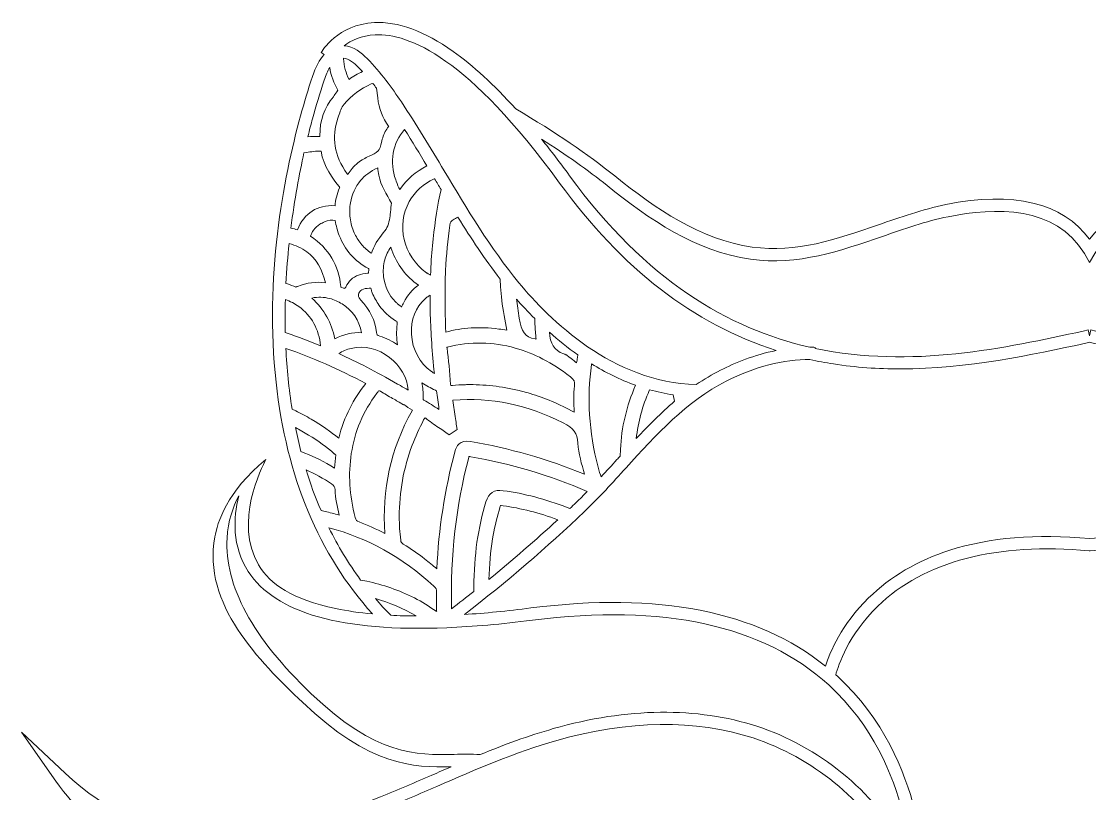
# Model space of a CAD drawing. Extents: x 126 to 2875, y -2951 to -49.
# Drawn here: x 126 to 1500, y -1042 to -49 of the extents above; entities that cross this region are included whole.
import ezdxf

# ---------------------------------------------------------------- set-up
doc = ezdxf.new("R2010")
doc.units = 0
doc.header["$MEASUREMENT"] = 0
doc.layers.add('Layer 1', color=7, linetype='Continuous')

msp = doc.modelspace()

# ---------------------------------------------------------------- linework, layer by layer
at = {"layer": 'Layer 1', "lineweight": 0}
for points, knots in [([(2818.5, -1015.7), (2765.3, -1065.5), (2703.6, -1093.3), (2640.2, -1096.1), (2556.7, -1099.9), (2474.7, -1071.5), (2412.6, -1046.3), (2390.5, -1037.3), (2368.1, -1027.6), (2346.5, -1018.2), (2338.3, -1014.7), (2330, -1011.1), (2321.7, -1007.5), (2370.5, -1008.4), (2426.3, -1007.2), (2513.1, -924.6), (2568.8, -871.7), (2642.2, -798.1), (2625.8, -711.9), (2622.5, -694.5), (2611.1, -653.1), (2560.1, -612.5), (2565.4, -622.4), (2601.9, -692.9), (2569.5, -747.7), (2554.2, -773.7), (2526.8, -791.7), (2470, -804), (2455.6, -807.1), (2439.9, -809.4), (2422.8, -811), (2491.9, -734.8), (2533.7, -634.6), (2547.1, -513), (2561.9, -378.4), (2538.1, -252.2), (2515.5, -170.1), (2510.8, -153.2), (2505.7, -136.2), (2500.2, -119.6), (2496.1, -107.3), (2491, -97.9), (2485, -91.3), (2485, -91.3), (2489.1, -88.9), (2489.1, -88.9), (2488.2, -87.4), (2467.5, -52.8), (2420.6, -50.3), (2390.2, -48.8), (2356.1, -61.3), (2319.2, -87.4), (2293.7, -105.5), (2266.8, -130.2), (2238.6, -161.3), (2186.9, -192), (2146.5, -219.4), (2111.3, -247.6), (2059, -289.5), (2001.4, -329.6), (1934.4, -339), (1877.5, -346.9), (1826.3, -329.2), (1772.1, -310.4), (1744.2, -300.7), (1715.2, -290.7), (1685.5, -284.5), (1598.6, -266.6), (1534.9, -282), (1500.3, -329.1), (1465.7, -282), (1402, -266.6), (1315.1, -284.5), (1285.4, -290.7), (1256.5, -300.7), (1228.5, -310.4), (1174.3, -329.2), (1123.2, -346.9), (1066.3, -339), (999.3, -329.6), (941.6, -289.5), (889.3, -247.6), (854.2, -219.4), (813.7, -192), (762, -161.3), (733.8, -130.2), (706.9, -105.5), (681.4, -87.4), (644.5, -61.3), (610.4, -48.8), (580, -50.3), (533.1, -52.8), (512.4, -87.4), (511.5, -88.9), (511.5, -88.9), (515.6, -91.3), (515.6, -91.3), (509.6, -97.9), (504.5, -107.3), (500.4, -119.6), (494.9, -136.3), (489.8, -153.2), (485.1, -170.1), (462.5, -252.2), (438.7, -378.4), (453.5, -513), (466.9, -634.6), (508.7, -734.8), (577.8, -811), (560.8, -809.4), (545, -807.1), (530.6, -804), (473.8, -791.7), (446.4, -773.7), (431.1, -747.7), (398.8, -692.9), (435.3, -622.4), (440.5, -612.5), (389.5, -653.1), (378.1, -694.5), (374.8, -711.9), (358.5, -798.1), (431.8, -871.7), (487.5, -924.6), (574.4, -1007.2), (630.1, -1008.4), (678.9, -1007.5), (670.6, -1011.1), (662.4, -1014.7), (654.1, -1018.2), (632.5, -1027.6), (610.2, -1037.3), (588, -1046.3), (525.9, -1071.5), (443.9, -1099.9), (360.4, -1096.1), (297, -1093.3), (235.3, -1065.5), (182.1, -1015.7), (182.1, -1015.7), (125.9, -963.1), (125.9, -963.1), (125.9, -963.1), (170.2, -1026.1), (170.2, -1026.1), (219.8, -1096.3), (304.4, -1156.1), (385.8, -1178.3), (421, -1187.8), (458, -1193.3), (496.5, -1194.6), (485.6, -1205.7), (470.3, -1222.4), (453.1, -1244.5), (422.7, -1283.4), (380.7, -1347), (353, -1429.1), (321.9, -1521.3), (314.8, -1617.6), (332.1, -1715.2), (353.5, -1836.8), (413, -1960.6), (508.8, -2083.3), (508.8, -2083.3), (517.4, -2094.3), (517.4, -2094.3), (517.4, -2094.3), (522.4, -2081.2), (522.4, -2081.2), (522.6, -2080.7), (544, -2026.6), (607.3, -1966.4), (618.6, -1955.7), (631.6, -1944.4), (646.7, -1932.9), (644.9, -1962.9), (643.6, -2025.8), (655, -2105.7), (664.2, -2170.7), (680, -2233.3), (702, -2291.7), (729.4, -2364.8), (766.4, -2431.7), (812.2, -2490.4), (814, -2493.2), (839.6, -2531.2), (859.5, -2587.3), (878.3, -2640.4), (895.7, -2721.1), (871.9, -2804.1), (871.9, -2804.1), (865.6, -2825.8), (865.6, -2825.8), (865.6, -2825.8), (884.1, -2812.7), (884.1, -2812.7), (885.6, -2811.6), (922.9, -2784.7), (954.2, -2735.7), (978.8, -2697.1), (1003.3, -2638), (992.9, -2564), (993.5, -2564.8), (994, -2565.5), (994.5, -2566.2), (1016.2, -2595.3), (1039.8, -2622.7), (1064.5, -2647.6), (1109.2, -2692.6), (1155.4, -2726.8), (1201.7, -2749.1), (1255.7, -2775.1), (1310.1, -2785.1), (1363.6, -2778.9), (1378.9, -2809.5), (1404.3, -2833.2), (1429, -2856.2), (1455.2, -2880.6), (1479.9, -2903.6), (1493, -2933.9), (1493, -2933.9), (1500.3, -2950.7), (1500.3, -2950.7), (1500.3, -2950.7), (1507.6, -2933.9), (1507.6, -2933.9), (1520.7, -2903.6), (1545.4, -2880.6), (1571.6, -2856.2), (1596.3, -2833.2), (1621.8, -2809.5), (1637, -2778.9), (1690.5, -2785.1), (1744.9, -2775.1), (1798.9, -2749.1), (1845.3, -2726.8), (1891.4, -2692.6), (1936.1, -2647.6), (1960.9, -2622.7), (1984.4, -2595.3), (2006.1, -2566.2), (2006.6, -2565.5), (2007.1, -2564.8), (2007.7, -2564), (1997.3, -2638), (2021.8, -2697.1), (2046.5, -2735.7), (2077.7, -2784.7), (2115, -2811.6), (2116.5, -2812.7), (2116.5, -2812.7), (2135, -2825.8), (2135, -2825.8), (2135, -2825.8), (2128.7, -2804.1), (2128.7, -2804.1), (2104.9, -2721.1), (2122.3, -2640.4), (2141.1, -2587.3), (2161, -2531.2), (2186.6, -2493.2), (2188.5, -2490.4), (2234.2, -2431.7), (2271.3, -2364.8), (2298.6, -2291.7), (2320.6, -2233.3), (2336.4, -2170.7), (2345.6, -2105.7), (2357, -2025.8), (2355.7, -1962.9), (2353.9, -1932.9), (2369, -1944.4), (2382.1, -1955.7), (2393.3, -1966.4), (2456.6, -2026.6), (2478, -2080.7), (2478.2, -2081.2), (2478.2, -2081.2), (2483.3, -2094.3), (2483.3, -2094.3), (2483.3, -2094.3), (2491.9, -2083.3), (2491.9, -2083.3), (2587.6, -1960.6), (2647.1, -1836.8), (2668.6, -1715.2), (2685.8, -1617.6), (2678.7, -1521.3), (2647.6, -1429.1), (2619.9, -1347), (2577.9, -1283.4), (2547.6, -1244.5), (2530.3, -1222.4), (2515, -1205.7), (2504.1, -1194.6), (2542.7, -1193.3), (2579.6, -1187.8), (2614.8, -1178.3), (2696.2, -1156.1), (2780.8, -1096.3), (2830.4, -1026.1), (2830.4, -1026.1), (2874.8, -963.1), (2874.8, -963.1), (2874.8, -963.1), (2818.5, -1015.7), (2818.5, -1015.7)], [0, 0, 0, 0, 1, 1, 1, 2, 2, 2, 3, 3, 3, 4, 4, 4, 5, 5, 5, 6, 6, 6, 7, 7, 7, 8, 8, 8, 9, 9, 9, 10, 10, 10, 11, 11, 11, 12, 12, 12, 13, 13, 13, 14, 14, 14, 15, 15, 15, 16, 16, 16, 17, 17, 17, 18, 18, 18, 19, 19, 19, 20, 20, 20, 21, 21, 21, 22, 22, 22, 23, 23, 23, 24, 24, 24, 25, 25, 25, 26, 26, 26, 27, 27, 27, 28, 28, 28, 29, 29, 29, 30, 30, 30, 31, 31, 31, 32, 32, 32, 33, 33, 33, 34, 34, 34, 35, 35, 35, 36, 36, 36, 37, 37, 37, 38, 38, 38, 39, 39, 39, 40, 40, 40, 41, 41, 41, 42, 42, 42, 43, 43, 43, 44, 44, 44, 45, 45, 45, 46, 46, 46, 47, 47, 47, 48, 48, 48, 49, 49, 49, 50, 50, 50, 51, 51, 51, 52, 52, 52, 53, 53, 53, 54, 54, 54, 55, 55, 55, 56, 56, 56, 57, 57, 57, 58, 58, 58, 59, 59, 59, 60, 60, 60, 61, 61, 61, 62, 62, 62, 63, 63, 63, 64, 64, 64, 65, 65, 65, 66, 66, 66, 67, 67, 67, 68, 68, 68, 69, 69, 69, 70, 70, 70, 71, 71, 71, 72, 72, 72, 73, 73, 73, 74, 74, 74, 75, 75, 75, 76, 76, 76, 77, 77, 77, 78, 78, 78, 79, 79, 79, 80, 80, 80, 81, 81, 81, 82, 82, 82, 83, 83, 83, 84, 84, 84, 85, 85, 85, 86, 86, 86, 87, 87, 87, 88, 88, 88, 89, 89, 89, 90, 90, 90, 91, 91, 91, 92, 92, 92, 93, 93, 93, 94, 94, 94, 95, 95, 95, 96, 96, 96, 97, 97, 97, 98, 98, 98, 99, 99, 99, 100, 100, 100, 101, 101, 101, 102, 102, 102, 102]), ([(581.2, -66.1), (624.6, -64.1), (701.1, -95.5), (818.4, -256.7), (898.7, -367), (990.4, -438), (1097, -472.1), (1069, -477.7), (1044, -488), (1025.5, -497.4), (1014.5, -502.9), (1004.2, -509.2), (994.2, -516), (994.2, -516), (994.2, -516), (994.2, -516), (886.8, -513), (805.1, -432.6), (765.9, -384.9), (729.3, -340.5), (699.1, -289.9), (669.9, -241), (652.3, -211.6), (634.2, -181.3), (614.8, -152.4), (602.9, -134.7), (588.4, -114.3), (570.8, -96.7), (563.4, -89.3), (553.4, -81), (541, -80.2), (550.1, -73.4), (563.4, -67), (581.2, -66.1)], [0, 0, 0, 0, 1, 1, 1, 2, 2, 2, 3, 3, 3, 4, 4, 4, 5, 5, 5, 6, 6, 6, 7, 7, 7, 8, 8, 8, 9, 9, 9, 10, 10, 10, 11, 11, 11, 11]), ([(559.6, -107.9), (561.4, -109.7), (563.1, -111.5), (564.9, -113.4), (558.7, -116), (552.9, -119.4), (547.5, -123.5), (543.4, -115.4), (541, -106.4), (540.4, -96.9), (540.4, -96.9), (540.3, -96), (540.3, -96), (547.4, -96.7), (554.3, -102.6), (559.6, -107.9)], [0, 0, 0, 0, 1, 1, 1, 2, 2, 2, 3, 3, 3, 4, 4, 4, 5, 5, 5, 5]), ([(500.4, -174.3), (505, -157.7), (510, -141), (515.5, -124.6), (517.6, -118), (520, -112.6), (522.6, -108.3), (524.3, -118.6), (527.8, -128.3), (533.1, -137.2), (533.1, -137.3), (533.2, -137.4), (533.2, -137.4), (531.2, -139.8), (529.6, -142.2), (528.4, -144.2), (528, -144.8), (527.6, -145.3), (527.3, -145.8), (515.6, -159.4), (509.9, -175.9), (509.8, -196.1), (509.8, -196.4), (509.7, -196.6), (509.7, -196.8), (509.6, -196.8), (509.5, -196.8), (509.3, -196.8), (503.8, -196.5), (499, -196.7), (494.4, -197.3), (496.5, -188.6), (498.6, -180.9), (500.4, -174.3)], [0, 0, 0, 0, 1, 1, 1, 2, 2, 2, 3, 3, 3, 4, 4, 4, 5, 5, 5, 6, 6, 6, 7, 7, 7, 8, 8, 8, 9, 9, 9, 10, 10, 10, 11, 11, 11, 11]), ([(541.1, -155.4), (550.7, -144.2), (562.4, -135.5), (576.1, -129.3), (576.1, -129.3), (577.9, -128.5), (577.9, -128.5), (579.6, -130.6), (581.3, -132.7), (582.9, -134.8), (582.9, -134.8), (584.3, -147.3), (584.3, -147.3), (586, -161.1), (590.5, -173), (598.3, -183.6), (598.3, -183.7), (598.4, -183.8), (598.5, -183.9), (598.4, -183.9), (598.4, -184), (598.3, -184), (597.4, -185.2), (596.7, -186.3), (596, -187.3), (595.8, -187.7), (595.6, -188.1), (595.3, -188.5), (591.8, -193.5), (590.4, -199.3), (589.2, -204.4), (588, -209), (587, -213.3), (584.8, -215.4), (582, -218.1), (577.7, -220.1), (573.2, -222.3), (568.4, -224.6), (563.4, -227), (558.9, -230.7), (553.3, -235.2), (549.3, -240.5), (546.4, -244.7), (546.1, -245.1), (545.8, -245.5), (545.6, -245.7), (545.4, -245.5), (545.2, -245.3), (544.9, -244.9), (528.5, -221.2), (524.6, -197.8), (533, -173.4), (533.3, -172.5), (533.7, -171.5), (534, -170.6), (535.9, -164.9), (537.7, -159.5), (541.1, -155.4)], [0, 0, 0, 0, 1, 1, 1, 2, 2, 2, 3, 3, 3, 4, 4, 4, 5, 5, 5, 6, 6, 6, 7, 7, 7, 8, 8, 8, 9, 9, 9, 10, 10, 10, 11, 11, 11, 12, 12, 12, 13, 13, 13, 14, 14, 14, 15, 15, 15, 16, 16, 16, 17, 17, 17, 18, 18, 18, 19, 19, 19, 19]), ([(613, -265.1), (610.9, -262.1), (609.6, -258.4), (608.1, -254.3), (608.1, -254.3), (607.5, -252.6), (607.5, -252.6), (599.3, -229.9), (603.7, -205.3), (618.9, -187.7), (628.7, -203.3), (638.4, -219.2), (647.7, -234.8), (633.4, -241.7), (621.7, -251.9), (613, -265.1)], [0, 0, 0, 0, 1, 1, 1, 2, 2, 2, 3, 3, 3, 4, 4, 4, 5, 5, 5, 5]), ([(879.4, -259.9), (933.5, -303.3), (993.3, -344.8), (1064.1, -354.7), (1124.8, -363.1), (1180.1, -343.9), (1233.7, -325.4), (1261.2, -315.8), (1289.6, -305.9), (1318.3, -300), (1378.1, -287.7), (1457, -285.9), (1493.5, -347.4), (1493.5, -347.4), (1500.3, -358.9), (1500.3, -358.9), (1500.3, -358.9), (1507.1, -347.4), (1507.1, -347.4), (1543.6, -285.9), (1622.5, -287.7), (1682.3, -300), (1711, -305.9), (1739.4, -315.8), (1766.9, -325.4), (1820.5, -343.9), (1875.9, -363.1), (1936.5, -354.7), (2007.3, -344.8), (2067.2, -303.3), (2121.2, -259.9), (2145.9, -240.1), (2173.3, -220.7), (2205.5, -200.2), (2193.7, -214.9), (2181.6, -230.6), (2169.5, -247.3), (2071.4, -382.1), (1964.9, -444.1), (1860.3, -467.9), (1857.9, -467.9), (1855.6, -468), (1853.3, -468.1), (1853.3, -468.1), (1853.3, -469.4), (1853.3, -469.4), (1729.8, -495.5), (1609.1, -469.1), (1508.4, -447.1), (1508.4, -447.1), (1502, -445.7), (1502, -445.7), (1502, -445.7), (1500.3, -453.4), (1500.3, -453.4), (1500.3, -453.4), (1498.6, -445.7), (1498.6, -445.7), (1498.6, -445.7), (1492.2, -447.1), (1492.2, -447.1), (1391.5, -469.1), (1270.9, -495.5), (1147.3, -469.4), (1147.3, -469.4), (1147.3, -468.1), (1147.3, -468.1), (1145, -468), (1142.7, -467.9), (1140.4, -467.9), (1035.7, -444.1), (929.2, -382.1), (831.2, -247.3), (819, -230.6), (807, -214.9), (795.1, -200.2), (827.3, -220.7), (854.7, -240.1), (879.4, -259.9)], [0, 0, 0, 0, 1, 1, 1, 2, 2, 2, 3, 3, 3, 4, 4, 4, 5, 5, 5, 6, 6, 6, 7, 7, 7, 8, 8, 8, 9, 9, 9, 10, 10, 10, 11, 11, 11, 12, 12, 12, 13, 13, 13, 14, 14, 14, 15, 15, 15, 16, 16, 16, 17, 17, 17, 18, 18, 18, 19, 19, 19, 20, 20, 20, 21, 21, 21, 22, 22, 22, 23, 23, 23, 24, 24, 24, 25, 25, 25, 26, 26, 26, 26]), ([(489.5, -218), (489.5, -218), (492.5, -217.4), (492.5, -217.4), (498.5, -216.3), (504.8, -215.7), (511.4, -215.6), (514.9, -236), (526.5, -251.6), (535, -261.7), (535.2, -261.9), (535.4, -262.1), (535.4, -262.2), (535.4, -262.3), (535.4, -262.5), (535.2, -262.8), (531.9, -271.1), (529.9, -278.7), (529.4, -285.9), (506.6, -284.5), (489.9, -295.3), (481.1, -317), (478.6, -316), (476, -315.4), (472.7, -314.9), (472.7, -314.9), (472.6, -314.9), (472.6, -314.9), (477.3, -277.8), (483.6, -244.7), (489.5, -218)], [0, 0, 0, 0, 1, 1, 1, 2, 2, 2, 3, 3, 3, 4, 4, 4, 5, 5, 5, 6, 6, 6, 7, 7, 7, 8, 8, 8, 9, 9, 9, 10, 10, 10, 10]), ([(600.8, -293.8), (600.6, -295.5), (600.4, -297.2), (600.2, -298.9), (599.2, -306.1), (597.8, -312.8), (593.6, -318.1), (587.8, -325.5), (581.1, -333.8), (577.1, -344.5), (576.8, -345.3), (576.5, -346.2), (576.2, -347), (575.5, -346.5), (574.9, -346.1), (574.3, -345.6), (569.9, -342.4), (566, -338.7), (562.6, -334.5), (559.3, -330.3), (556.4, -325.6), (554.2, -320.7), (551.5, -314.7), (549.6, -308.3), (548.8, -301.6), (548, -295), (548.2, -288.5), (549.3, -282.1), (551.1, -271.6), (555.6, -261.7), (562.3, -253.5), (567.6, -247.2), (574.7, -241.8), (584.3, -237), (584.6, -240.3), (585, -243.5), (585.7, -246.6), (588.6, -260), (595.3, -271.7), (602.3, -282.5), (601.6, -286.3), (601.2, -290.1), (600.8, -293.8)], [0, 0, 0, 0, 1, 1, 1, 2, 2, 2, 3, 3, 3, 4, 4, 4, 5, 5, 5, 6, 6, 6, 7, 7, 7, 8, 8, 8, 9, 9, 9, 10, 10, 10, 11, 11, 11, 12, 12, 12, 13, 13, 13, 14, 14, 14, 14]), ([(654.8, -337.6), (653.6, -349.1), (652.8, -361.4), (652.3, -375.1), (650.9, -374.3), (649.5, -373.5), (648.3, -372.8), (647.9, -372.6), (647.4, -372.3), (647, -372.1), (617.3, -350), (607.8, -310.7), (625, -280.6), (632.5, -267.4), (643.2, -257.6), (656.8, -251.5), (656.8, -251.5), (657.5, -251.1), (657.5, -251.1), (660.3, -255.8), (663.1, -260.4), (665.9, -265.1), (665.9, -265.1), (664.3, -272.5), (664.3, -272.5), (659.9, -292.9), (657.3, -313.2), (654.8, -337.6)], [0, 0, 0, 0, 1, 1, 1, 2, 2, 2, 3, 3, 3, 4, 4, 4, 5, 5, 5, 6, 6, 6, 7, 7, 7, 8, 8, 8, 9, 9, 9, 9]), ([(740.1, -444.5), (715.2, -441.2), (692.9, -442.6), (672, -448.6), (672, -448.6), (672, -448.6), (672, -448.6), (672, -448.5), (672, -448.4), (672, -448.2), (670.7, -419.3), (670.6, -393.5), (671.7, -369.1), (672.6, -349.3), (674.8, -329.4), (677.1, -310.9), (677.5, -307.2), (678.8, -305.3), (682.6, -303.3), (683.9, -302.5), (685.3, -301.8), (686.7, -301.2), (686.7, -301.2), (687.6, -300.8), (687.6, -300.8), (704.5, -327.9), (722.3, -354.7), (741.9, -380.2), (741.9, -380.2), (742.5, -390.4), (742.5, -390.4), (742.9, -396), (743.4, -401.7), (744, -407.6), (745.5, -420.6), (747.9, -433.3), (750.6, -446.1), (747, -445.5), (743.5, -444.9), (740.1, -444.5)], [0, 0, 0, 0, 1, 1, 1, 2, 2, 2, 3, 3, 3, 4, 4, 4, 5, 5, 5, 6, 6, 6, 7, 7, 7, 8, 8, 8, 9, 9, 9, 10, 10, 10, 11, 11, 11, 12, 12, 12, 13, 13, 13, 13]), ([(572.3, -366.8), (572.7, -367.1), (572.8, -367.2), (572.9, -367.2), (572.9, -367.4), (572.9, -367.6), (572.9, -367.8), (572.9, -368.6), (572.7, -370), (572.6, -370.9), (572.5, -371.5), (572.4, -372.1), (572.3, -372.8), (571.9, -372.8), (571.5, -372.8), (571.1, -372.8), (566.9, -373.1), (563, -373.9), (559.6, -375.1), (552.1, -377.9), (546.7, -383), (543.3, -390.5), (542.8, -391.1), (542.4, -391.7), (542.1, -392.3), (541.5, -392.2), (541, -392), (540.4, -391.8), (539.3, -391.5), (537.3, -390.9), (536.9, -390.6), (536.9, -390.6), (536.8, -390.4), (536.8, -389.9), (534.4, -362.6), (521.4, -340.9), (498, -325.1), (499.1, -319.8), (503.6, -314), (509.9, -309.8), (511.8, -308.6), (513.8, -307.6), (515.8, -306.7), (520.7, -304.7), (525.6, -303.9), (529.7, -304.7), (530.8, -311.7), (532.5, -318.2), (534.9, -324.3), (541.9, -342.5), (554.4, -356.8), (572.3, -366.8)], [0, 0, 0, 0, 1, 1, 1, 2, 2, 2, 3, 3, 3, 4, 4, 4, 5, 5, 5, 6, 6, 6, 7, 7, 7, 8, 8, 8, 9, 9, 9, 10, 10, 10, 11, 11, 11, 12, 12, 12, 13, 13, 13, 14, 14, 14, 15, 15, 15, 16, 16, 16, 17, 17, 17, 17]), ([(470.4, -334.6), (478.5, -336.8), (486.2, -340.2), (493.2, -345.1), (504.9, -353.7), (513.5, -368.3), (517, -385.1), (505.4, -383.3), (493.4, -384.8), (481.3, -389.6), (481.3, -389.6), (480.3, -390), (480.3, -390), (479.8, -390.2), (479.2, -390.5), (478.8, -390.6), (475.4, -389), (471.8, -387.6), (468.1, -386.4), (468.1, -386.4), (466.3, -385.9), (466.3, -385.9), (467.2, -368.2), (468.6, -351.1), (470.4, -334.6)], [0, 0, 0, 0, 1, 1, 1, 2, 2, 2, 3, 3, 3, 4, 4, 4, 5, 5, 5, 6, 6, 6, 7, 7, 7, 8, 8, 8, 8]), ([(636.9, -388), (629, -393.6), (622.6, -401.1), (617.9, -410.3), (617.2, -411.6), (616.6, -413), (616, -414.3), (615.7, -414.9), (615.4, -415.6), (615.1, -416.2), (614.6, -415.8), (614.1, -415.4), (613.5, -415), (612.4, -414.2), (611.4, -413.3), (610.3, -412.4), (609.3, -411.4), (608.2, -410.5), (607.2, -409.4), (598.7, -400.8), (593.4, -389.6), (591.9, -377.2), (591, -369.7), (591.6, -362.4), (593.5, -355.4), (595.1, -349.6), (597.7, -344.1), (601.2, -339.1), (601.6, -340.4), (602, -341.7), (602.4, -342.9), (609.1, -361.8), (620.6, -376.9), (636.9, -388)], [0, 0, 0, 0, 1, 1, 1, 2, 2, 2, 3, 3, 3, 4, 4, 4, 5, 5, 5, 6, 6, 6, 7, 7, 7, 8, 8, 8, 9, 9, 9, 10, 10, 10, 11, 11, 11, 11]), ([(609.9, -464.8), (603.2, -460.2), (595.6, -456.5), (587, -453.6), (583.3, -452.4), (583.2, -452.1), (582.9, -448.9), (581.2, -433.7), (574.3, -419.6), (562.2, -406.8), (561.9, -406.4), (561.5, -406), (561.2, -405.5), (560.3, -404.3), (559.6, -402.9), (559.5, -401.3), (559.5, -400.9), (559.5, -400.6), (559.5, -400.3), (559.7, -398.9), (560.3, -397.5), (561.5, -396.2), (562.2, -395.5), (563, -394.7), (564, -394.1), (566.3, -392.5), (569.6, -392.3), (573.5, -392.1), (574.2, -392.1), (574.9, -392.1), (575.6, -392), (575.7, -392.5), (575.8, -393), (576, -393.5), (576.3, -394.8), (576.6, -396.3), (577.3, -397.9), (579.8, -403.8), (582.8, -409.2), (586.3, -414.1), (592, -422.2), (599, -428.8), (607.2, -433.8), (609.1, -434.9), (609.5, -435.3), (609.5, -436.5), (609.5, -436.9), (609.5, -437.4), (609.4, -438.1), (608.3, -447.6), (608.5, -456.5), (609.9, -464.8)], [0, 0, 0, 0, 1, 1, 1, 2, 2, 2, 3, 3, 3, 4, 4, 4, 5, 5, 5, 6, 6, 6, 7, 7, 7, 8, 8, 8, 9, 9, 9, 10, 10, 10, 11, 11, 11, 12, 12, 12, 13, 13, 13, 14, 14, 14, 15, 15, 15, 16, 16, 16, 17, 17, 17, 17]), ([(465.5, -406.6), (471.7, -408.7), (477.5, -411.7), (482.9, -415.4), (499, -427.4), (508.7, -444.9), (510.9, -466.1), (496.5, -460), (482, -454.6), (467.9, -449.8), (467.9, -449.8), (465.4, -448.9), (465.4, -448.9), (465.1, -434.6), (465.1, -420.5), (465.5, -406.6)], [0, 0, 0, 0, 1, 1, 1, 2, 2, 2, 3, 3, 3, 4, 4, 4, 5, 5, 5, 5]), ([(538.6, -412.3), (551.9, -420.5), (560.3, -432.9), (563.7, -449.2), (551.8, -448.7), (540.4, -451.2), (529.1, -457), (525.2, -436.6), (515.4, -419.3), (499.6, -404.6), (507.6, -403.1), (515.3, -403.3), (522.7, -405.3), (528.1, -406.7), (533.4, -409), (538.6, -412.3)], [0, 0, 0, 0, 1, 1, 1, 2, 2, 2, 3, 3, 3, 4, 4, 4, 5, 5, 5, 5]), ([(652, -426.3), (652.7, -449.9), (654.5, -474.8), (657.2, -501.7), (656.8, -501.5), (656.3, -501.1), (655.7, -500.7), (655.5, -500.6), (655.4, -500.4), (655.2, -500.3), (654.6, -499.9), (654.1, -499.5), (653.5, -499), (638.5, -488.8), (628.8, -470.9), (627.7, -451.2), (626.6, -432.8), (633.1, -416.1), (645.4, -405.5), (647.1, -404), (648.4, -403.1), (649.6, -402.4), (650.3, -401.9), (651.1, -401.5), (651.8, -401), (651.7, -401.7), (651.7, -402.4), (651.7, -403.1), (651.7, -410.8), (651.8, -418.5), (652, -426.3)], [0, 0, 0, 0, 1, 1, 1, 2, 2, 2, 3, 3, 3, 4, 4, 4, 5, 5, 5, 6, 6, 6, 7, 7, 7, 8, 8, 8, 9, 9, 9, 10, 10, 10, 10]), ([(762.9, -405.9), (769.8, -413.8), (777.7, -422.3), (786.4, -431), (786.4, -431), (786.7, -438.5), (786.7, -438.5), (787, -444.6), (787.4, -450.9), (788.1, -457.4), (787.8, -457.3), (787.4, -457.2), (787, -457.2), (773.2, -455.4), (769.4, -447.2), (766.5, -430.7), (765, -421.7), (763.8, -413.6), (762.9, -405.9)], [0, 0, 0, 0, 1, 1, 1, 2, 2, 2, 3, 3, 3, 4, 4, 4, 5, 5, 5, 6, 6, 6, 6]), ([(805.2, -448.7), (816.4, -458.6), (828.6, -468.5), (841.9, -477.7), (841.9, -477.7), (841.3, -481), (841.3, -481), (840.9, -483.4), (840.6, -485.8), (840.3, -488), (838.6, -486.7), (836.9, -485.4), (835.3, -484.1), (834.2, -483.2), (833.1, -482.4), (832, -481.5), (832, -481.5), (826.3, -477.2), (826.3, -477.2), (826.3, -477.2), (826.1, -477.5), (826.1, -477.5), (825.3, -477), (824.5, -476.7), (823.6, -476.4), (810.7, -471.9), (806.6, -463), (805.2, -448.7)], [0, 0, 0, 0, 1, 1, 1, 2, 2, 2, 3, 3, 3, 4, 4, 4, 5, 5, 5, 6, 6, 6, 7, 7, 7, 8, 8, 8, 9, 9, 9, 9]), ([(550.3, -469.4), (567.1, -465.6), (585.2, -469.8), (599.7, -481), (613.6, -491.6), (622.2, -506.9), (623.6, -523.1), (620.2, -521.1), (616.8, -519.2), (613.5, -517.3), (612.3, -516.6), (611.2, -516), (610, -515.3), (581.6, -499.1), (557.6, -486.6), (534.3, -476.1), (538.8, -473), (544.1, -470.8), (550.3, -469.4)], [0, 0, 0, 0, 1, 1, 1, 2, 2, 2, 3, 3, 3, 4, 4, 4, 5, 5, 5, 6, 6, 6, 6]), ([(832.2, -505.8), (837, -509.4), (838.3, -512.2), (837.6, -517.4), (836.1, -528.7), (836.6, -539.8), (837.1, -551.5), (818, -541), (799.3, -533.1), (780.3, -527.5), (777, -526.5), (773.8, -525.6), (770.5, -524.8), (747.9, -518.9), (725.2, -516), (702.8, -516), (700.9, -516), (699.1, -516), (697.2, -516.1), (691.6, -516.2), (686, -516.5), (680.4, -517), (679.4, -517.1), (678.8, -517.1), (678.3, -517.1), (678.3, -516.8), (678.2, -516.3), (678.2, -515.7), (677.1, -499.8), (675.2, -484), (673.5, -468.8), (673.4, -468.4), (673.4, -468), (673.4, -467.8), (673.4, -467.8), (673.5, -467.7), (673.6, -467.7), (703.8, -460.4), (732.5, -460.8), (761.3, -468.9), (785.7, -475.8), (808.2, -487.5), (832.2, -505.8)], [0, 0, 0, 0, 1, 1, 1, 2, 2, 2, 3, 3, 3, 4, 4, 4, 5, 5, 5, 6, 6, 6, 7, 7, 7, 8, 8, 8, 9, 9, 9, 10, 10, 10, 11, 11, 11, 12, 12, 12, 13, 13, 13, 14, 14, 14, 14]), ([(850.6, -679), (869, -661.5), (886.7, -642), (903.8, -623.1), (942.3, -580.8), (982.1, -537), (1032.6, -511.5), (1069.2, -493.1), (1107.2, -483.3), (1140.4, -483.7), (1150.3, -485.9), (1160.4, -487.8), (1170.7, -489.4), (1199.6, -493.9), (1228.3, -495.8), (1256.5, -495.8), (1343.6, -495.8), (1426, -477.8), (1495.6, -462.6), (1495.6, -462.6), (1500.3, -461.5), (1500.3, -461.5), (1500.3, -461.5), (1505, -462.6), (1505, -462.6), (1574.6, -477.8), (1657, -495.8), (1744.1, -495.8), (1772.3, -495.8), (1801, -493.9), (1829.9, -489.4), (1840.2, -487.8), (1850.3, -485.9), (1860.2, -483.7), (1893.4, -483.3), (1931.4, -493.1), (1968, -511.5), (2018.5, -537), (2058.3, -580.8), (2096.8, -623.1), (2113.9, -642), (2131.6, -661.5), (2150, -679), (2198.4, -725.2), (2250.4, -769.8), (2304.9, -811.7), (2278.1, -810), (2249.5, -807.2), (2219.2, -803.3), (2055.5, -782.3), (1928.1, -807.4), (1840.2, -878), (1834.4, -860), (1819.4, -824.4), (1784.7, -790.4), (1756.7, -762.9), (1721.5, -742.3), (1680.3, -729), (1629.3, -712.7), (1568.7, -707.6), (1500.3, -714.1), (1431.9, -707.6), (1371.3, -712.7), (1320.4, -729), (1279.1, -742.3), (1243.9, -762.9), (1215.9, -790.4), (1181.2, -824.4), (1166.2, -860), (1160.4, -878), (1072.5, -807.4), (945.2, -782.3), (781.4, -803.3), (751.1, -807.2), (722.5, -810), (695.8, -811.7), (750.3, -769.8), (802.3, -725.2), (850.6, -679)], [0, 0, 0, 0, 1, 1, 1, 2, 2, 2, 3, 3, 3, 4, 4, 4, 5, 5, 5, 6, 6, 6, 7, 7, 7, 8, 8, 8, 9, 9, 9, 10, 10, 10, 11, 11, 11, 12, 12, 12, 13, 13, 13, 14, 14, 14, 15, 15, 15, 16, 16, 16, 17, 17, 17, 18, 18, 18, 19, 19, 19, 20, 20, 20, 21, 21, 21, 22, 22, 22, 23, 23, 23, 24, 24, 24, 25, 25, 25, 26, 26, 26, 26]), ([(466.1, -469.4), (500.4, -481.2), (534.1, -496), (569.1, -514.6), (552.9, -534.1), (541.4, -557.2), (534.2, -584.8), (524.2, -577), (512.1, -568.2), (498.9, -560.5), (492.1, -556.6), (485.3, -553), (478.8, -549.9), (478.8, -549.9), (474.2, -547.7), (474.2, -547.7), (470, -521.4), (467.4, -495.2), (466.1, -469.4)], [0, 0, 0, 0, 1, 1, 1, 2, 2, 2, 3, 3, 3, 4, 4, 4, 5, 5, 5, 6, 6, 6, 6]), ([(859.4, -490.1), (859.4, -489.8), (859.4, -489.5), (859.5, -489.3), (876.9, -500), (895.9, -509.5), (916.1, -516.8), (904.5, -543.3), (898, -571.1), (896.7, -599.3), (896.7, -599.3), (896.3, -607.9), (896.3, -607.9), (894.9, -609.4), (893.5, -611), (892.1, -612.5), (885.5, -619.8), (878.8, -627.1), (872, -634.4), (870.4, -631.2), (869.1, -627.2), (867.8, -622.2), (856.1, -576.1), (853.3, -532.9), (859.4, -490.1)], [0, 0, 0, 0, 1, 1, 1, 2, 2, 2, 3, 3, 3, 4, 4, 4, 5, 5, 5, 6, 6, 6, 7, 7, 7, 8, 8, 8, 8]), ([(641.3, -513.6), (646.5, -517.2), (652.3, -520.4), (658.6, -523.3), (659, -523.4), (659.5, -523.7), (660, -523.9), (661, -531.7), (662.1, -539.5), (663.2, -547.9), (656.5, -543.7), (650.2, -539.7), (643.8, -535.8), (643.1, -535.4), (643, -535.2), (643, -535.2), (643, -535.2), (642.7, -534.8), (642.8, -532.9), (642.9, -526.2), (642.5, -519.7), (641.3, -513.6)], [0, 0, 0, 0, 1, 1, 1, 2, 2, 2, 3, 3, 3, 4, 4, 4, 5, 5, 5, 6, 6, 6, 7, 7, 7, 7]), ([(593.7, -707.6), (582.5, -701.6), (571.3, -696.6), (560.3, -692.6), (557.4, -691.6), (556.2, -690.2), (555.4, -687), (547.9, -658.2), (546.3, -631.3), (550.4, -604.6), (554.7, -576.3), (565.5, -550.9), (583.3, -526.9), (584.8, -524.8), (585.6, -523.9), (586.6, -523.9), (587.4, -523.9), (588.3, -524.5), (589.7, -525.5), (594.8, -529), (600.2, -532), (605.4, -534.8), (607.6, -536.1), (609.8, -537.3), (612, -538.5), (612, -538.5), (617.7, -541.8), (617.7, -541.8), (617.7, -541.8), (617.9, -541.6), (617.9, -541.6), (621.3, -544.1), (624.9, -546.7), (628.9, -548.9), (628.7, -549.1), (628.6, -549.4), (628.5, -549.6), (601.1, -598.6), (589.5, -651.7), (593.7, -707.6)], [0, 0, 0, 0, 1, 1, 1, 2, 2, 2, 3, 3, 3, 4, 4, 4, 5, 5, 5, 6, 6, 6, 7, 7, 7, 8, 8, 8, 9, 9, 9, 10, 10, 10, 11, 11, 11, 12, 12, 12, 13, 13, 13, 13]), ([(628.7, -593.9), (632.9, -583), (637.8, -572.2), (643.4, -561.5), (644.2, -560), (644.8, -559.2), (645.2, -558.7), (645.6, -559), (646.4, -559.4), (647.5, -560.3), (653.1, -564.7), (659.1, -568.8), (664.8, -572.6), (667.3, -574.3), (669.8, -576), (672.2, -577.7), (672.2, -577.7), (676.2, -580.4), (676.2, -580.4), (676.2, -580.4), (686.4, -573.7), (686.4, -573.7), (686.4, -573.7), (685.7, -569.2), (685.7, -569.2), (685.3, -566), (684.9, -562.9), (684.4, -559.7), (683.4, -552.1), (682.4, -544.3), (680.9, -536.6), (680.9, -536.4), (680.8, -536.2), (680.8, -536), (681, -536), (681.2, -536), (681.4, -536), (730.3, -532.3), (776.5, -541.8), (822.8, -565), (836.3, -571.8), (841.3, -578.6), (842, -591.2), (842.7, -604.9), (846.6, -618.3), (850.6, -631.2), (802.3, -611.6), (752.9, -597.5), (703.9, -589.2), (689.7, -586.8), (685.6, -594.9), (683.7, -602.3), (670.5, -651.4), (662.7, -702.1), (660.5, -753.1), (655.4, -748.6), (650.1, -744.3), (644.7, -740.2), (635.8, -733.3), (626.6, -727), (617.3, -721.2), (614.9, -719.7), (614.2, -718.6), (613.9, -716.1), (612.7, -706), (612.1, -696), (612.1, -686), (612, -654.4), (617.6, -623.6), (628.7, -593.9)], [0, 0, 0, 0, 1, 1, 1, 2, 2, 2, 3, 3, 3, 4, 4, 4, 5, 5, 5, 6, 6, 6, 7, 7, 7, 8, 8, 8, 9, 9, 9, 10, 10, 10, 11, 11, 11, 12, 12, 12, 13, 13, 13, 14, 14, 14, 15, 15, 15, 16, 16, 16, 17, 17, 17, 18, 18, 18, 19, 19, 19, 20, 20, 20, 21, 21, 21, 22, 22, 22, 23, 23, 23, 23]), ([(916.9, -585.4), (919.3, -564.2), (925, -543.4), (933.8, -523.5), (933.8, -523.5), (934.2, -522.6), (934.2, -522.6), (944, -525.3), (954, -527.6), (964.4, -529.1), (964.4, -529.1), (966.4, -537.4), (966.4, -537.4), (948.9, -552.3), (932.7, -568.7), (916.9, -585.4)], [0, 0, 0, 0, 1, 1, 1, 2, 2, 2, 3, 3, 3, 4, 4, 4, 5, 5, 5, 5]), ([(485.6, -602.2), (483, -591.9), (480.6, -581.6), (478.5, -571.2), (483.9, -574.1), (489.5, -577.3), (495.5, -580.9), (508, -588.4), (518.8, -596.2), (528.5, -604.9), (528.5, -604.9), (528.9, -605.2), (528.9, -605.2), (529.4, -605.6), (530, -606.1), (530.3, -606.5), (529.6, -612), (529.2, -617.5), (528.7, -623.3), (515.8, -615.2), (503.2, -608.8), (490.4, -604), (490.4, -604), (485.6, -602.2), (485.6, -602.2)], [0, 0, 0, 0, 1, 1, 1, 2, 2, 2, 3, 3, 3, 4, 4, 4, 5, 5, 5, 6, 6, 6, 7, 7, 7, 8, 8, 8, 8]), ([(701.5, -609.7), (701.6, -609.1), (701.8, -608.7), (701.9, -608.4), (702.3, -608.4), (703, -608.5), (704, -608.7), (755, -617.5), (805.5, -632.5), (854, -653.4), (849.3, -658.2), (844.5, -663), (839.7, -667.6), (837, -670.2), (834.2, -672.8), (831.5, -675.3), (831.5, -675.3), (828.3, -674.1), (828.3, -674.1), (800, -663.1), (773, -656.1), (745.9, -652.4), (734, -650.8), (727.2, -655.2), (723.6, -666.7), (713.4, -699.9), (708.3, -735.7), (708, -776.3), (708, -776.3), (708, -782), (708, -782), (698.5, -789.5), (689, -796.9), (679.4, -804.2), (677.7, -736.5), (685.1, -671.1), (701.5, -609.7)], [0, 0, 0, 0, 1, 1, 1, 2, 2, 2, 3, 3, 3, 4, 4, 4, 5, 5, 5, 6, 6, 6, 7, 7, 7, 8, 8, 8, 9, 9, 9, 10, 10, 10, 11, 11, 11, 12, 12, 12, 12]), ([(511.4, -677.9), (504, -660.8), (497.6, -643.3), (492.3, -625.7), (503.3, -630.6), (514.3, -636.7), (525.1, -643.8), (528.2, -645.9), (529.3, -647.7), (529.4, -651.2), (529.8, -662.2), (532.1, -672.8), (534.7, -683.8), (528.6, -682.1), (522.5, -680.6), (516.6, -679.1), (516.6, -679.1), (511.4, -677.9), (511.4, -677.9)], [0, 0, 0, 0, 1, 1, 1, 2, 2, 2, 3, 3, 3, 4, 4, 4, 5, 5, 5, 6, 6, 6, 6]), ([(498.5, -913.2), (423.4, -841.9), (387.2, -774.6), (390.6, -713.3), (391.8, -691.7), (398, -673.6), (405.5, -659.2), (398.4, -687.8), (396.8, -724.1), (417.8, -756.3), (452.7, -810), (538.5, -834.2), (673.2, -828.7), (673.2, -828.7), (673.2, -828.8), (673.2, -828.8), (673.2, -828.8), (673.3, -828.7), (673.3, -828.7), (706.9, -827.3), (743.7, -824.1), (783.4, -819), (951.7, -797.4), (1080, -825.4), (1164.6, -902.3), (1221.9, -954.4), (1247.8, -1019.9), (1259.4, -1065.6), (1265, -1087.6), (1267.9, -1107.2), (1269.5, -1122.4), (1267.4, -1118.4), (1265.3, -1114.5), (1263, -1110.6), (1221.3, -1038.1), (1151.8, -981.5), (1072.3, -955.5), (995.5, -930.4), (904.9, -931.4), (810.3, -958.5), (778.3, -967.6), (746.9, -979.3), (716.2, -991.8), (716.2, -991.8), (716.2, -991.8), (716.2, -991.8), (716.2, -991.8), (716.2, -991.8), (716.2, -991.8), (704.8, -991.2), (693.6, -991.4), (682.8, -991.6), (633.7, -992.6), (583, -993.6), (498.5, -913.2)], [0, 0, 0, 0, 1, 1, 1, 2, 2, 2, 3, 3, 3, 4, 4, 4, 5, 5, 5, 6, 6, 6, 7, 7, 7, 8, 8, 8, 9, 9, 9, 10, 10, 10, 11, 11, 11, 12, 12, 12, 13, 13, 13, 14, 14, 14, 15, 15, 15, 16, 16, 16, 17, 17, 17, 18, 18, 18, 18]), ([(815.9, -689.8), (787.5, -716.1), (757.9, -741.6), (727.4, -766.5), (727.9, -748), (729.4, -730.9), (732.1, -714.4), (734.1, -702.2), (737.3, -689.8), (740.4, -677.8), (740.4, -677.8), (741.4, -674), (741.4, -674), (741.8, -672.5), (742.2, -671.9), (742.3, -671.6), (742.6, -671.6), (743.5, -671.5), (745.6, -671.8), (768.7, -674.9), (791.8, -680.9), (815.9, -689.8)], [0, 0, 0, 0, 1, 1, 1, 2, 2, 2, 3, 3, 3, 4, 4, 4, 5, 5, 5, 6, 6, 6, 7, 7, 7, 7]), ([(570.4, -768.9), (570.4, -768.9), (562.4, -767.3), (562.4, -767.3), (546.5, -745.8), (533, -723.3), (521.6, -700.1), (570.5, -712.9), (615.9, -738), (656.6, -775.1), (659.3, -777.5), (660.1, -779.4), (660.1, -782.6), (659.9, -790.8), (660, -799.1), (660.1, -807.1), (660.1, -807.1), (660.2, -807.9), (660.2, -807.9), (660.2, -807.9), (659.6, -807.5), (659.6, -807.5), (650.4, -801.3), (641.4, -795.2), (631.6, -790.4), (611.5, -780.4), (590.9, -773.2), (570.4, -768.9)], [0, 0, 0, 0, 1, 1, 1, 2, 2, 2, 3, 3, 3, 4, 4, 4, 5, 5, 5, 6, 6, 6, 7, 7, 7, 8, 8, 8, 9, 9, 9, 9]), ([(1700.8, -1120.4), (1695.5, -1115.3), (1689.3, -1109.8), (1682.2, -1104.4), (1650.8, -1080.6), (1593.8, -1052.2), (1500.3, -1052.2), (1406.9, -1052.2), (1349.8, -1080.6), (1318.4, -1104.4), (1304.2, -1115.3), (1293.8, -1126.1), (1286.4, -1135.2), (1285.9, -1126.9), (1285, -1116.3), (1283.2, -1104), (1281.4, -1091.6), (1278.8, -1077.6), (1274.9, -1062.3), (1262.8, -1014.3), (1235.7, -945.6), (1175.4, -890.7), (1174.8, -890.2), (1174.2, -889.7), (1173.6, -889.2), (1176.9, -877.2), (1189.9, -837.7), (1227.6, -801.1), (1287.1, -743.2), (1381.1, -718.6), (1499.6, -729.9), (1499.6, -729.9), (1500.3, -729.9), (1500.3, -729.9), (1500.3, -729.9), (1501.1, -729.9), (1501.1, -729.9), (1619.5, -718.6), (1713.5, -743.2), (1773, -801.1), (1810.7, -837.7), (1823.7, -877.2), (1827, -889.2), (1826.4, -889.7), (1825.8, -890.2), (1825.3, -890.7), (1764.9, -945.6), (1737.8, -1014.3), (1725.7, -1062.3), (1718, -1092.8), (1715.2, -1118.6), (1714.2, -1135.2), (1710.5, -1130.6), (1706.1, -1125.6), (1700.8, -1120.4)], [0, 0, 0, 0, 1, 1, 1, 2, 2, 2, 3, 3, 3, 4, 4, 4, 5, 5, 5, 6, 6, 6, 7, 7, 7, 8, 8, 8, 9, 9, 9, 10, 10, 10, 11, 11, 11, 12, 12, 12, 13, 13, 13, 14, 14, 14, 15, 15, 15, 16, 16, 16, 17, 17, 17, 18, 18, 18, 18]), ([(633.9, -813.6), (622.6, -813.6), (611.7, -813.3), (601.2, -812.7), (594.2, -805.7), (587.6, -798.5), (581.3, -791.1), (599.4, -796.1), (617, -803.6), (633.9, -813.6)], [0, 0, 0, 0, 1, 1, 1, 2, 2, 2, 3, 3, 3, 3]), ([(390, -1163), (335.3, -1148.1), (279.1, -1115.5), (233.9, -1074.1), (273.7, -1097.1), (316.3, -1110), (359.7, -1112), (446.3, -1115.8), (530.4, -1086.7), (594, -1060.9), (616.3, -1051.9), (638.7, -1042.2), (660.4, -1032.7), (710.3, -1011.1), (761.8, -988.8), (814.6, -973.7), (906.2, -947.5), (993.6, -946.4), (1067.3, -970.5), (1143.2, -995.4), (1209.5, -1049.3), (1249.3, -1118.5), (1257.3, -1132.4), (1264.1, -1146.8), (1269.8, -1161.6), (1270.5, -1163.6), (1271.3, -1165.5), (1272, -1167.5), (1283.7, -1200.1), (1290, -1235), (1291, -1272.7), (1283.2, -1254.7), (1274.5, -1239.1), (1265, -1226.2), (1255.4, -1213.2), (1246, -1201.2), (1236.5, -1190.1), (1236.3, -1189.8), (1236, -1189.5), (1235.8, -1189.2), (1195.7, -1142.7), (1153.3, -1113.3), (1086.6, -1102.2), (1067.3, -1099), (1046, -1097.4), (1022.3, -1097.4), (960.4, -1097.4), (881.8, -1108.7), (778, -1132.4), (778, -1132.4), (777.9, -1132.3), (777.9, -1132.3), (777.9, -1132.3), (777.9, -1132.4), (777.9, -1132.4), (747.2, -1139.4), (714.3, -1147.5), (678.9, -1156.7), (621.1, -1171.7), (565.8, -1179.2), (513.6, -1179.1), (513.6, -1179.1), (513.6, -1179.1), (513.6, -1179.1), (513.6, -1179.1), (513.2, -1178.7), (513.2, -1178.7), (513.2, -1178.7), (513, -1178.9), (512.8, -1179.1), (469.7, -1178.9), (428.7, -1173.5), (390, -1163)], [0, 0, 0, 0, 1, 1, 1, 2, 2, 2, 3, 3, 3, 4, 4, 4, 5, 5, 5, 6, 6, 6, 7, 7, 7, 8, 8, 8, 9, 9, 9, 10, 10, 10, 11, 11, 11, 12, 12, 12, 13, 13, 13, 14, 14, 14, 15, 15, 15, 16, 16, 16, 17, 17, 17, 18, 18, 18, 19, 19, 19, 20, 20, 20, 21, 21, 21, 22, 22, 22, 23, 23, 23, 24, 24, 24, 24])]:
    msp.add_open_spline(points, degree=3, knots=knots, dxfattribs=at)

doc.saveas('drawing.dxf')
